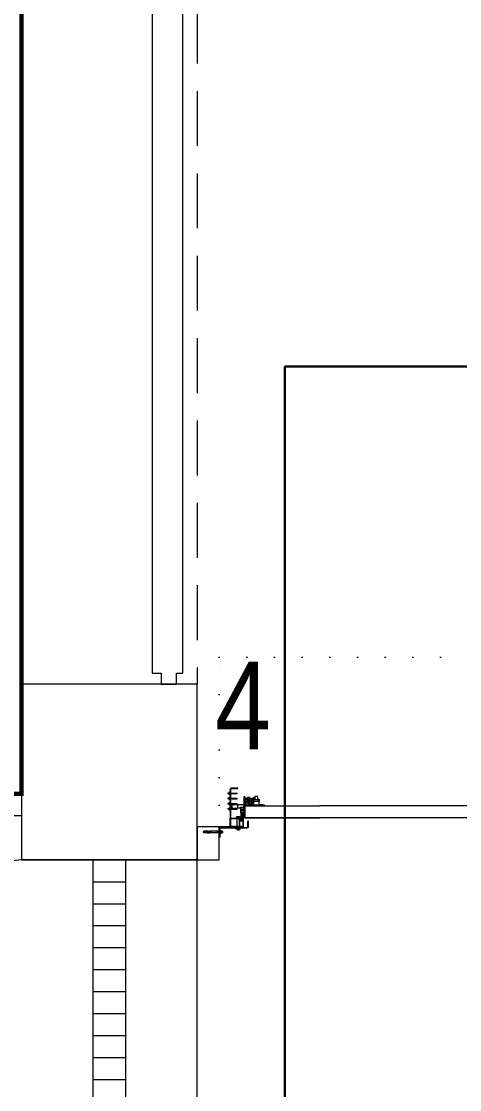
# Model space of a CAD drawing. Header units: metres. Extents: x -13194 to 152406, y -14653 to 29421.
# Drawn here: x 860 to 1059.5, y 4695.3 to 5181.7 of the extents above; entities that cross this region are included whole.
import ezdxf
from ezdxf.enums import TextEntityAlignment as Align

# ---------------------------------------------------------------- set-up
doc = ezdxf.new("R2010")
doc.units = ezdxf.units.M
doc.header["$LTSCALE"] = 100
doc.header["$MEASUREMENT"] = 0
doc.linetypes.add('DOT2', pattern=[0.125, 0, -0.125])
doc.linetypes.add('HIDDEN', pattern=[0.375, 0.25, -0.125])
doc.layers.get('0').update_dxf_attribs({"color": 9, "lineweight": 9})
for name, color, linetype, lineweight in [('00', 9, 'Continuous', 9), ('01', 9, 'Continuous', 9), ('06D', 9, 'Continuous', 9), ('10', 9, 'Continuous', 9), ('20', 9, 'DOT2', 9), ('21', 9, 'Continuous', 9), ('E-KABLO', 7, 'Continuous', 30)]:
    doc.layers.add(name, color=color, linetype=linetype, lineweight=lineweight)
doc.styles.add('MuuM_TEXT-STANDART', font='ARIALN.TTF')

# ---------------------------------------------------------------- blocks, each defined once
blk = doc.blocks.new('p-kolon_80x80')
blk.add_lwpolyline([(-40, -40), (40, -40), (40, 40), (-40, 40)], close=True)
blk = doc.blocks.new('2.bod.sitatik')
at = {"layer": '01'}
blk.add_blockref('p-kolon_80x80', (900, -3790), dxfattribs=at)
blk = doc.blocks.new('p-işyeri')
at = {"color": 0, "const_width": 2}
blk.add_lwpolyline([(200, 0), (200, 700), (-200, 700), (-200, 0)], close=True, dxfattribs=at)
blk = doc.blocks.new('p-seksiyoonel kapı profil')
for p, q in [((-6.58, 4.13), (-6.82, 4.13)), ((-6.82, -13.02), (-6.82, 4.13)), ((-6.58, -13.02), (-6.58, 4.13)), ((-6.34, 4.37), (-6.34, 4.6)), ((-6.34, 4.6), (1.04, 4.6)), ((-6.34, 4.37), (1.04, 4.37)), ((-1.83, 1.61), (-1.83, -2.44)), ((-1.44, 1.27), (-1.8, 1.62)), ((-1.8, 1.62), (-1.8, -2.44)), ((-1.44, 1.27), (-1.44, -2.44)), ((-1.24, 1.18), (-1.24, -2.44)), ((-0.68, 1.62), (-1.04, 1.26)), ((-1.04, 1.26), (-1.04, -2.44)), ((-0.68, 1.62), (-0.68, -2.44)), ((-0.65, 1.61), (-0.65, -2.44)), ((0, 0), (33.85, 0)), ((0, 0), (0, 0)), ((1.04, 4.37), (1.04, 4.6)), ((1.27, 4.13), (1.51, 4.13)), ((1.27, 4.13), (1.27, 1.59)), ((1.51, 1.59), (1.27, 1.59)), ((1.51, 4.13), (1.51, 1.59)), ((-7.76, -4.16), (-7.76, -3.9)), ((-7.53, -3.9), (-7.76, -3.9)), ((-7.53, -4.16), (-7.76, -4.16)), ((-7.76, -4.19), (-7.76, -4.16)), ((-7.76, -4.19), (-7.08, -4.19)), ((-7.53, -3.9), (-6.84, -3.9)), ((-7.53, -4.16), (-7.53, -3.9)), ((-6.82, -4.16), (-7.53, -4.16)), ((-7.08, -3.39), (-6.84, -3.39)), ((-7.08, -3.63), (-7.08, -3.39)), ((-7.08, -3.63), (-7.08, -3.9)), ((-6.84, -3.63), (-7.08, -3.63)), ((-7.08, -4.16), (-7.08, -4.7)), ((-6.84, -4.7), (-7.08, -4.7)), ((-6.84, -3.63), (-6.84, -3.39)), ((-6.84, -3.63), (-6.84, -3.9)), ((-6.84, -4.7), (-6.84, -4.19)), ((-6.58, -3.93), (-3.51, -3.93)), ((-6.58, -4.16), (-3.51, -4.16)), ((-5.99, -4.68), (-6.04, -4.73)), ((-6.04, -5.53), (-6.04, -4.73)), ((-3.39, -4.25), (-5.99, -4.25)), ((-5.99, -6.14), (-5.99, -4.25)), ((-3.51, -3.93), (-3.51, -4.16)), ((-3.39, -6.14), (-3.39, -4.25)), ((-2.07, -4.37), (-3.39, -4.37)), ((-2.07, -2.52), (-2.07, -2.44)), ((-2.07, -2.44), (-0.59, -2.44)), ((-2.07, -2.52), (-0.59, -2.52)), ((-2.07, -4.85), (-2.07, -2.52)), ((-2.07, -4.85), (-0.59, -4.85)), ((-1.7, -3.58), (-1.71, -3.72)), ((-1.71, -3.64), (-1.68, -3.77)), ((-1.71, -3.72), (-1.68, -3.85)), ((-1.65, -3.45), (-1.7, -3.58)), ((-1.68, -3.77), (-1.61, -3.89)), ((-1.68, -3.85), (-1.61, -3.97)), ((-1.56, -3.34), (-1.65, -3.45)), ((-1.65, -3.84), (-1.44, -3.63)), ((-1.61, -3.89), (-1.51, -3.98)), ((-1.61, -3.97), (-1.51, -4.07)), ((-1.45, -3.26), (-1.56, -3.34)), ((-1.51, -3.98), (-1.38, -4.04)), ((-1.51, -4.07), (-1.38, -4.13)), ((-1.31, -3.22), (-1.45, -3.26)), ((-1.44, -3.26), (-1.44, -3.63)), ((-1.38, -4.04), (-1.24, -4.07)), ((-1.38, -4.13), (-1.24, -4.15)), ((-1.17, -3.22), (-1.31, -3.22)), ((-1.24, -3.22), (-1.24, -3.55)), ((-1.24, -4.07), (-1.1, -4.04)), ((-1.24, -4.15), (-1.1, -4.13)), ((-1.04, -3.26), (-1.17, -3.22)), ((-1.1, -4.04), (-0.97, -3.98)), ((-1.1, -4.13), (-0.97, -4.07)), ((-1.04, -3.26), (-1.04, -3.63)), ((-0.92, -3.34), (-1.04, -3.26)), ((-1.04, -3.63), (-0.83, -3.83)), ((-0.97, -3.98), (-0.87, -3.89)), ((-0.97, -4.07), (-0.87, -3.97)), ((-0.83, -3.45), (-0.92, -3.34)), ((-0.87, -3.89), (-0.8, -3.77)), ((-0.87, -3.97), (-0.8, -3.85)), ((-0.78, -3.58), (-0.83, -3.45)), ((-0.8, -3.77), (-0.77, -3.64)), ((-0.8, -3.85), (-0.77, -3.72)), ((-0.77, -3.72), (-0.78, -3.58)), ((-0.59, -0.62), (-0.65, -0.68)), ((-0.65, -1.69), (-0.59, -1.74)), ((-0.6, -5.77), (-0.6, -4.85)), ((-0.12, 0), (-0.59, 0)), ((-0.59, -2.01), (-0.59, 0)), ((-0.59, -2.01), (-0.12, -2.01)), ((-0.59, -2.01), (-0.59, -2.44)), ((-0.59, -2.44), (-0.59, -2.5)), ((-0.59, -2.44), (-0.12, -2.44)), ((-0.59, -2.52), (-0.59, -2.5)), ((-0.59, -2.5), (-0.21, -2.5)), ((-0.59, -3.19), (-0.59, -2.52)), ((-0.59, -4.85), (-0.59, -3.19)), ((-0.59, -3.19), (-0.47, -3.19)), ((-0.59, -4.85), (-0.47, -4.85)), ((-0.59, -4.85), (-0.59, -5.32)), ((-0.47, -3.19), (-0.41, -3.16)), ((-0.47, -4.85), (-0.47, -3.19)), ((-0.4, -4.84), (-0.47, -4.85)), ((-0.41, -3.16), (-0.35, -3.07)), ((-0.34, -4.84), (-0.4, -4.84)), ((-0.35, -3.07), (-0.3, -2.93)), ((-0.28, -4.83), (-0.34, -4.84)), ((-0.3, -2.93), (-0.25, -2.74)), ((-0.22, -4.83), (-0.28, -4.83)), ((-0.25, -2.74), (-0.21, -2.5)), ((-0.18, -4.82), (-0.22, -4.83)), ((-0.21, -2.5), (-0.17, -2.49)), ((-0.15, -4.81), (-0.18, -4.82)), ((-0.17, -2.49), (-0.14, -2.48)), ((-0.12, -4.8), (-0.15, -4.81)), ((-0.14, -2.48), (-0.12, -2.46)), ((-0.12, -0.24), (-0.12, 0)), ((-0.12, -0.24), (0, -0.24)), ((-0.12, -5.32), (-0.12, -0.24)), ((-0.12, -2.46), (-0.12, -2.45)), ((-0.12, -4.78), (-0.12, -4.8)), ((33.85, 0), (0, 0)), ((0, 0), (0, -0.36)), ((0, -0.36), (0, -0.52)), ((0, -0.52), (0, -0.58)), ((0, -0.58), (0, -0.6)), ((0, -0.6), (0, -0.87)), ((0, -0.87), (0, -0.89)), ((0, -0.89), (0, -0.95)), ((0, -0.95), (0, -1.53)), ((0, -1.53), (0, -1.64)), ((0, -1.64), (0, -2.06)), ((0, -2.06), (0, -2.19)), ((0, -2.19), (0, -2.29)), ((0, -2.29), (0, -2.71)), ((0, -2.71), (0, -3.13)), ((0, -3.13), (0, -3.23)), ((0, -3.23), (0, -3.36)), ((0, -3.36), (0, -4.47)), ((0, -4.47), (0, -4.53)), ((0, -4.53), (0, -4.55)), ((0, -4.55), (0, -4.81)), ((0, -4.81), (0, -4.83)), ((0, -4.83), (0, -4.89)), ((-7.76, -6.53), (-7.76, -6.26)), ((-7.53, -6.26), (-7.76, -6.26)), ((-7.53, -6.53), (-7.76, -6.53)), ((-7.76, -6.56), (-7.76, -6.53)), ((-7.76, -6.56), (-7.08, -6.56)), ((-7.76, -8.89), (-7.76, -8.62)), ((-7.53, -8.62), (-7.76, -8.62)), ((-7.53, -8.89), (-7.76, -8.89)), ((-7.76, -8.92), (-7.76, -8.89)), ((-7.76, -8.92), (-7.08, -8.92)), ((-7.53, -6.26), (-6.84, -6.26)), ((-7.53, -6.53), (-7.53, -6.26)), ((-6.82, -6.53), (-7.53, -6.53)), ((-7.53, -8.62), (-6.84, -8.62)), ((-7.53, -8.89), (-7.53, -8.62)), ((-6.82, -8.89), (-7.53, -8.89)), ((-7.08, -5.76), (-6.84, -5.76)), ((-7.08, -5.99), (-7.08, -5.76)), ((-7.08, -5.99), (-7.08, -6.26)), ((-6.84, -5.99), (-7.08, -5.99)), ((-7.08, -6.53), (-7.08, -7.06)), ((-6.84, -7.06), (-7.08, -7.06)), ((-7.08, -8.12), (-6.84, -8.12)), ((-7.08, -8.35), (-7.08, -8.12)), ((-7.08, -8.35), (-7.08, -8.62)), ((-6.84, -8.35), (-7.08, -8.35)), ((-7.08, -8.89), (-7.08, -9.42)), ((-6.84, -9.42), (-7.08, -9.42)), ((-6.84, -5.99), (-6.84, -5.76)), ((-6.84, -5.99), (-6.84, -6.26)), ((-6.84, -7.06), (-6.84, -6.56)), ((-6.84, -8.35), (-6.84, -8.12)), ((-6.84, -8.35), (-6.84, -8.62)), ((-6.84, -9.42), (-6.84, -8.92)), ((-6.58, -6.29), (-3.51, -6.29)), ((-6.58, -6.53), (-3.51, -6.53)), ((-6.58, -8.65), (-3.51, -8.65)), ((-6.58, -8.89), (-3.51, -8.89)), ((-6.04, -5.67), (-6.04, -5.53)), ((-6.04, -5.67), (-5.99, -5.72)), ((-5.99, -6.14), (-3.39, -6.14)), ((-3.51, -6.29), (-3.51, -6.53)), ((-3.51, -8.65), (-3.51, -8.89)), ((-3.39, -6.03), (-0.6, -6.03)), ((-0.6, -6.03), (-0.6, -5.77)), ((-0.6, -5.79), (-0.59, -5.79)), ((-0.12, -5.32), (-0.59, -5.32)), ((-0.59, -9.63), (-0.59, -5.32)), ((-0.12, -9.63), (-0.59, -9.63)), ((-0.12, -5.79), (-0.15, -5.79)), ((-0.15, -5.82), (0.36, -5.82)), ((-0.12, -5.32), (0, -5.32)), ((-0.12, -5.79), (-0.12, -5.32)), ((0.13, -5.79), (-0.12, -5.79)), ((0.36, -5.85), (-0.12, -5.85)), ((-0.12, -9.63), (-0.12, -5.85)), ((0, -4.89), (0, -5.06)), ((0, -5.06), (0, -5.41)), ((0, -5.41), (33.85, -5.41)), ((0.07, -5.85), (0.07, -5.9)), ((0.07, -5.9), (0.36, -5.9)), ((0.36, -5.92), (0.09, -5.92)), ((0.36, -6.59), (0.1, -6.59)), ((0.1, -7.59), (0.36, -7.59)), ((0.13, -5.79), (0.13, -5.41)), ((0.29, -5.79), (0.13, -5.79)), ((0.13, -5.79), (0.16, -5.79)), ((0.14, -8.74), (0.14, -8.27)), ((0.36, -8.27), (0.14, -8.27)), ((2.18, -8.74), (0.14, -8.74)), ((0.31, -5.79), (0.31, -5.41)), ((0.32, -5.79), (0.36, -5.79)), ((0.36, -5.79), (0.36, -5.41)), ((0.36, -8.39), (0.36, -5.79)), ((0.36, -5.79), (0.4, -5.79)), ((0.36, -8.39), (0.4, -8.39)), ((0.38, -5.41), (0.38, -5.46)), ((0.38, -5.46), (0.39, -5.53)), ((0.39, -5.53), (0.39, -5.61)), ((0.39, -5.61), (0.4, -5.7)), ((0.4, -5.7), (0.4, -5.79)), ((0.4, -8.39), (0.4, -5.79)), ((3.93, -5.79), (0.4, -5.79)), ((3.93, -8.39), (0.4, -8.39)), ((0.96, -7.09), (0.94, -7.09)), ((0.95, -7.13), (0.95, -7.21)), ((0.95, -7.21), (0.99, -7.42)), ((0.99, -7.42), (1.06, -7.62)), ((1.06, -7.62), (1.17, -7.8)), ((1.07, -9.19), (1.07, -8.74)), ((1.07, -9.19), (1.12, -9.19)), ((1.12, -9.19), (1.11, -9.19)), ((1.11, -9.19), (1.11, -9.22)), ((1.18, -9.22), (1.11, -9.22)), ((1.18, -9.22), (1.12, -9.19)), ((1.12, -9.19), (1.16, -9.19)), ((1.16, -9.19), (1.16, -8.74)), ((1.16, -9.19), (1.42, -9.19)), ((1.17, -7.8), (1.31, -7.96)), ((1.2, -9.22), (1.18, -9.22)), ((1.41, -9.19), (1.2, -9.22)), ((1.65, -9.22), (1.2, -9.22)), ((1.26, -6.78), (1.23, -6.99)), ((1.23, -6.99), (1.23, -7.21)), ((1.23, -7.21), (1.27, -7.42)), ((1.33, -6.58), (1.26, -6.78)), ((1.27, -7.42), (1.34, -7.62)), ((1.31, -7.96), (1.47, -8.1)), ((1.44, -6.39), (1.33, -6.58)), ((1.33, -7.09), (1.36, -6.87)), ((1.36, -7.31), (1.33, -7.09)), ((1.34, -7.62), (1.45, -7.8)), ((1.36, -6.87), (1.42, -6.66)), ((1.42, -7.52), (1.36, -7.31)), ((1.37, -7.09), (1.39, -6.87)), ((1.39, -7.31), (1.37, -7.09)), ((1.39, -6.87), (1.43, -6.71)), ((1.45, -7.52), (1.39, -7.31)), ((1.42, -9.19), (1.41, -9.19)), ((1.42, -6.66), (1.43, -6.64)), ((1.52, -7.71), (1.42, -7.52)), ((1.42, -9.19), (1.67, -9.19)), ((1.65, -9.22), (1.42, -9.19)), ((1.57, -6.23), (1.44, -6.39)), ((1.56, -6.52), (1.44, -6.61)), ((1.44, -6.61), (1.46, -6.89)), ((1.51, -6.61), (1.44, -6.61)), ((1.45, -6.58), (1.52, -6.47)), ((1.53, -7.67), (1.45, -7.52)), ((1.45, -7.8), (1.59, -7.96)), ((1.46, -6.89), (1.49, -7.18)), ((1.47, -8.1), (1.66, -8.21)), ((1.49, -7.18), (1.49, -7.22)), ((1.49, -7.22), (1.52, -7.49)), ((1.5, -6.55), (1.55, -6.47)), ((1.51, -6.61), (1.63, -6.52)), ((1.54, -6.87), (1.51, -6.61)), ((1.52, -6.47), (1.66, -6.3)), ((1.52, -7.49), (1.55, -7.76)), ((1.54, -7.74), (1.52, -7.71)), ((1.57, -7.14), (1.54, -6.87)), ((1.55, -6.47), (1.69, -6.3)), ((1.62, -7.76), (1.55, -7.76)), ((1.55, -7.76), (1.8, -7.88)), ((1.9, -6.27), (1.56, -6.52)), ((1.74, -6.09), (1.57, -6.23)), ((1.57, -7.05), (1.58, -6.92)), ((1.57, -7.18), (1.57, -7.05)), ((1.57, -7.18), (1.57, -7.14)), ((1.6, -7.48), (1.57, -7.18)), ((1.59, -7.31), (1.57, -7.18)), ((1.66, -7.88), (1.57, -7.78)), ((1.58, -6.92), (1.61, -6.79)), ((1.63, -7.44), (1.59, -7.31)), ((1.59, -7.96), (1.75, -8.1)), ((1.62, -7.76), (1.6, -7.48)), ((1.61, -6.79), (1.66, -6.67)), ((1.87, -7.87), (1.62, -7.76)), ((1.63, -6.52), (1.99, -6.27)), ((1.68, -7.56), (1.63, -7.44)), ((1.69, -7.88), (1.63, -7.81)), ((1.68, -9.22), (1.65, -9.22)), ((1.66, -6.3), (1.83, -6.16)), ((1.66, -6.67), (1.72, -6.56)), ((1.83, -8.02), (1.66, -7.88)), ((1.66, -8.21), (1.86, -8.28)), ((1.67, -9.19), (1.67, -8.74)), ((1.67, -9.19), (1.88, -9.19)), ((1.75, -7.67), (1.68, -7.56)), ((1.88, -9.19), (1.68, -9.22)), ((2.05, -9.22), (1.68, -9.22)), ((1.69, -6.3), (1.86, -6.16)), ((1.86, -8.02), (1.69, -7.88)), ((1.72, -6.56), (1.8, -6.45)), ((1.92, -5.98), (1.74, -6.09)), ((1.83, -7.77), (1.75, -7.67)), ((1.75, -8.1), (1.94, -8.21)), ((1.8, -6.45), (1.89, -6.35)), ((1.8, -7.88), (2.07, -8)), ((1.83, -6.16), (2.02, -6.05)), ((1.93, -7.86), (1.83, -7.77)), ((2.03, -8.13), (1.83, -8.02)), ((1.86, -6.16), (2.05, -6.05)), ((2.06, -8.13), (1.86, -8.02)), ((1.86, -8.28), (2.07, -8.31)), ((2.11, -7.99), (1.87, -7.87)), ((2.09, -9.19), (1.88, -9.19)), ((1.88, -9.19), (1.88, -9.19)), ((2.05, -9.22), (1.88, -9.19)), ((1.89, -6.35), (1.99, -6.27)), ((2.03, -6.18), (1.9, -6.27)), ((2.12, -5.91), (1.92, -5.98)), ((2.03, -7.94), (1.93, -7.86)), ((1.94, -8.21), (2.14, -8.28)), ((1.98, -7.05), (2.01, -6.89)), ((1.99, -7.21), (1.98, -7.05)), ((1.99, -6.27), (2.11, -6.18)), ((1.99, -6.27), (2.1, -6.2)), ((2.04, -7.36), (1.99, -7.21)), ((2.01, -6.89), (2.08, -6.75)), ((2.02, -6.05), (2.23, -5.99)), ((2.38, -5.94), (2.03, -6.18)), ((2.07, -6.91), (2.03, -7.05)), ((2.03, -7.05), (2.05, -7.2)), ((2.15, -8), (2.03, -7.94)), ((2.24, -8.19), (2.03, -8.13)), ((2.14, -7.49), (2.04, -7.36)), ((2.05, -6.05), (2.26, -5.99)), ((2.05, -7.2), (2.1, -7.34)), ((2.05, -9.2), (2.06, -9.22)), ((2.06, -9.22), (2.05, -9.22)), ((2.27, -8.19), (2.06, -8.13)), ((2.14, -6.78), (2.07, -6.91)), ((2.07, -8), (2.1, -8.02)), ((2.07, -8.31), (2.16, -8.31)), ((2.08, -6.75), (2.19, -6.63)), ((2.09, -9.19), (2.09, -8.74)), ((2.1, -6.2), (2.22, -6.15)), ((2.1, -7.34), (2.19, -7.46)), ((2.1, -8.02), (2.35, -8.13)), ((2.11, -6.18), (2.45, -5.94)), ((2.15, -8), (2.11, -7.99)), ((2.33, -5.87), (2.12, -5.91)), ((2.25, -6.67), (2.14, -6.78)), ((2.26, -7.6), (2.14, -7.49)), ((2.14, -8.28), (2.35, -8.31)), ((2.41, -8.13), (2.15, -8)), ((2.27, -8.05), (2.15, -8)), ((2.18, -8.74), (2.18, -8.39)), ((4.56, -8.74), (2.18, -8.74)), ((2.19, -6.63), (2.33, -6.55)), ((2.19, -7.46), (2.32, -7.54)), ((2.22, -6.15), (2.34, -6.11)), ((2.23, -5.99), (2.29, -5.98)), ((2.45, -8.21), (2.24, -8.19)), ((2.39, -6.61), (2.25, -6.67)), ((2.26, -5.99), (2.29, -5.98)), ((2.53, -6.59), (2.26, -6.59)), ((2.26, -7.59), (2.53, -7.59)), ((2.41, -7.66), (2.26, -7.6)), ((2.4, -8.08), (2.27, -8.05)), ((2.48, -8.21), (2.27, -8.19)), ((2.32, -7.54), (2.46, -7.59)), ((2.44, -5.86), (2.33, -5.87)), ((2.33, -6.55), (2.48, -6.5)), ((2.34, -6.11), (2.47, -6.09)), ((2.35, -8.13), (2.6, -8.24)), ((2.35, -8.31), (2.56, -8.31)), ((2.45, -5.94), (2.38, -5.94)), ((2.53, -6.59), (2.39, -6.61)), ((2.53, -8.09), (2.4, -8.08)), ((2.57, -7.68), (2.41, -7.66)), ((2.67, -8.24), (2.41, -8.13)), ((2.53, -5.87), (2.44, -5.86)), ((2.45, -5.94), (2.71, -6.05)), ((2.45, -8.21), (2.48, -8.21)), ((2.46, -7.59), (2.61, -7.59)), ((2.47, -6.09), (2.6, -6.09)), ((2.48, -6.5), (2.64, -6.5)), ((2.49, -6.5), (2.54, -6.51)), ((2.53, -7.67), (2.49, -7.68)), ((2.52, -6.5), (2.61, -6.51)), ((2.52, -6.5), (2.56, -6.5)), ((2.64, -7.66), (2.52, -7.68)), ((2.6, -7.67), (2.52, -7.68)), ((2.74, -5.9), (2.53, -5.87)), ((2.7, -6.59), (2.53, -6.59)), ((2.68, -6.61), (2.53, -6.59)), ((2.53, -7.59), (2.7, -7.59)), ((2.68, -7.62), (2.53, -7.67)), ((2.66, -8.09), (2.53, -8.09)), ((2.54, -6.51), (2.69, -6.57)), ((2.55, -5.97), (2.7, -5.99)), ((2.56, -6.5), (2.72, -6.55)), ((2.56, -8.31), (2.67, -8.29)), ((2.73, -7.66), (2.57, -7.68)), ((2.6, -6.09), (2.73, -6.1)), ((2.75, -7.62), (2.6, -7.67)), ((2.67, -8.24), (2.6, -8.24)), ((2.61, -6.51), (2.76, -6.57)), ((2.61, -7.59), (2.75, -7.54)), ((2.64, -6.5), (2.8, -6.55)), ((2.79, -7.59), (2.64, -7.66)), ((2.79, -8.07), (2.66, -8.09)), ((2.73, -6.63), (2.67, -6.56)), ((2.67, -7.62), (2.73, -7.55)), ((2.79, -8.16), (2.67, -8.24)), ((2.82, -6.67), (2.68, -6.61)), ((2.82, -7.52), (2.68, -7.62)), ((2.69, -6.57), (2.82, -6.66)), ((2.7, -5.99), (2.91, -6.05)), ((2.71, -6.05), (2.98, -6.18)), ((2.72, -8.28), (2.71, -8.28)), ((2.72, -6.55), (2.85, -6.63)), ((2.92, -8.22), (2.72, -8.28)), ((2.73, -6.1), (2.86, -6.13)), ((2.87, -7.59), (2.73, -7.66)), ((2.95, -5.97), (2.74, -5.9)), ((2.75, -7.54), (2.87, -7.46)), ((2.88, -7.52), (2.75, -7.62)), ((2.76, -6.57), (2.89, -6.66)), ((2.8, -6.66), (2.76, -6.61)), ((2.76, -7.57), (2.79, -7.53)), ((2.91, -8.13), (2.77, -8.17)), ((2.91, -7.49), (2.79, -7.59)), ((2.79, -7.53), (2.8, -7.52)), ((3.15, -7.91), (2.79, -8.16)), ((2.91, -8.03), (2.79, -8.07)), ((2.8, -6.55), (2.94, -6.63)), ((2.82, -6.66), (2.89, -6.73)), ((2.92, -6.78), (2.82, -6.67)), ((2.89, -7.45), (2.82, -7.52)), ((2.85, -6.63), (2.96, -6.75)), ((2.86, -6.13), (2.98, -6.18)), ((2.87, -7.46), (2.97, -7.34)), ((3, -7.49), (2.87, -7.59)), ((2.98, -7.4), (2.88, -7.52)), ((2.89, -6.66), (2.99, -6.79)), ((2.91, -6.05), (3.1, -6.16)), ((3.01, -7.36), (2.91, -7.49)), ((3.03, -7.98), (2.91, -8.03)), ((3.11, -8.02), (2.91, -8.13)), ((3, -6.91), (2.92, -6.78)), ((3.26, -8), (2.92, -8.22)), ((2.94, -6.63), (3.05, -6.75)), ((3.13, -6.08), (2.95, -5.97)), ((2.96, -6.75), (3.04, -6.89)), ((2.97, -7.34), (3.02, -7.2)), ((2.98, -6.18), (3.1, -6.24)), ((2.98, -6.18), (3.02, -6.19)), ((3.05, -7.25), (2.98, -7.4)), ((2.99, -6.79), (3.05, -6.93)), ((3.03, -7.05), (3, -6.91)), ((3.09, -7.36), (3, -7.49)), ((3.06, -7.21), (3.01, -7.36)), ((3.02, -6.19), (3.26, -6.31)), ((3.02, -7.2), (3.03, -7.05)), ((3.15, -7.91), (3.03, -7.98)), ((3.04, -6.89), (3.07, -7.05)), ((3.05, -6.75), (3.12, -6.89)), ((3.05, -6.93), (3.07, -7.09)), ((3.07, -7.09), (3.05, -7.25)), ((3.07, -7.05), (3.06, -7.21)), ((3.14, -7.21), (3.09, -7.36)), ((3.1, -6.16), (3.27, -6.29)), ((3.1, -6.24), (3.2, -6.32)), ((3.27, -7.88), (3.11, -8.02)), ((3.12, -6.89), (3.15, -7.05)), ((3.24, -6.17), (3.13, -6.08)), ((3.15, -7.05), (3.14, -7.21)), ((3.27, -7.82), (3.15, -7.91)), ((3.25, -7.83), (3.15, -7.91)), ((3.2, -6.32), (3.3, -6.41)), ((3.25, -6.18), (3.41, -6.37)), ((3.34, -7.73), (3.25, -7.83)), ((3.26, -6.31), (3.5, -6.42)), ((3.51, -7.68), (3.26, -8)), ((3.61, -7.57), (3.27, -7.82)), ((3.38, -7.77), (3.27, -7.88)), ((3.3, -6.41), (3.38, -6.51)), ((3.41, -7.62), (3.34, -7.73)), ((3.38, -6.51), (3.45, -6.62)), ((3.48, -7.51), (3.41, -7.62)), ((3.45, -6.62), (3.5, -6.74)), ((3.52, -7.38), (3.48, -7.51)), ((3.5, -6.42), (3.53, -6.7)), ((3.5, -6.74), (3.54, -6.87)), ((3.51, -6.51), (3.64, -6.88)), ((3.53, -7.63), (3.51, -7.68)), ((3.55, -7.26), (3.52, -7.38)), ((3.53, -6.7), (3.56, -7)), ((3.54, -6.72), (3.58, -6.87)), ((3.54, -6.87), (3.56, -7)), ((3.57, -7.13), (3.55, -7.26)), ((3.56, -7), (3.57, -7.13)), ((3.56, -7), (3.57, -7.04)), ((3.57, -7.04), (3.59, -7.3)), ((3.58, -6.87), (3.6, -7.09)), ((3.6, -7.09), (3.59, -7.24)), ((3.59, -7.3), (3.61, -7.57)), ((3.65, -7.29), (3.6, -7.43)), ((3.64, -6.88), (3.65, -7.29)), ((3.9, -9.19), (3.9, -8.74)), ((3.9, -9.19), (4, -9.19)), ((3.91, -5.46), (3.91, -5.41)), ((3.92, -5.53), (3.91, -5.46)), ((3.92, -5.61), (3.92, -5.53)), ((3.93, -5.7), (3.92, -5.61)), ((3.93, -5.79), (3.93, -5.7)), ((3.93, -8.39), (3.93, -5.79)), ((3.93, -5.79), (4.01, -5.79)), ((3.93, -7.56), (6.14, -7.56)), ((3.93, -8.27), (6.14, -8.27)), ((4, -9.19), (3.94, -9.22)), ((4.12, -9.22), (3.94, -9.22)), ((3.97, -5.79), (3.97, -7.56)), ((4.12, -9.22), (4, -9.19)), ((4, -9.19), (4.1, -9.19)), ((4, -9.19), (4, -9.19)), ((4.01, -5.79), (4.01, -5.41)), ((8.86, -5.79), (4.01, -5.79)), ((4.1, -9.19), (4.1, -8.74)), ((4.1, -9.19), (4.37, -9.19)), ((4.14, -9.22), (4.12, -9.22)), ((4.37, -9.19), (4.14, -9.22)), ((4.56, -9.22), (4.14, -9.22)), ((4.37, -9.19), (4.56, -9.19)), ((4.37, -9.19), (4.37, -9.19)), ((4.56, -9.21), (4.37, -9.19)), ((4.56, -8.27), (4.56, -9.69)), ((5.74, -9.69), (4.56, -9.69)), ((5.74, -9.69), (5.74, -8.27)), ((5.88, -8.74), (5.74, -8.74)), ((5.88, -8.74), (5.88, -8.27)), ((6.14, -7.56), (6.14, -8.27)), ((6.14, -7.56), (6.63, -7.56)), ((6.14, -8.27), (6.63, -8.27)), ((6.33, -7.56), (6.33, -5.79)), ((6.58, -5.82), (8.07, -5.82)), ((8.04, -5.85), (6.61, -5.85)), ((6.63, -7.56), (6.63, -8.27)), ((6.81, -5.85), (6.81, -5.9)), ((6.81, -5.9), (7.84, -5.9)), ((7.82, -5.92), (6.82, -5.92)), ((7.84, -5.9), (7.84, -5.85)), ((8.86, -5.79), (8.86, -5.41)), ((-7.76, -11.25), (-7.76, -10.99)), ((-7.53, -10.99), (-7.76, -10.99)), ((-7.53, -11.25), (-7.76, -11.25)), ((-7.76, -11.28), (-7.76, -11.25)), ((-7.76, -11.28), (-7.08, -11.28)), ((-7.53, -10.99), (-6.84, -10.99)), ((-7.53, -11.25), (-7.53, -10.99)), ((-6.82, -11.25), (-7.53, -11.25)), ((-7.08, -10.48), (-6.84, -10.48)), ((-7.08, -10.71), (-7.08, -10.48)), ((-7.08, -10.71), (-7.08, -10.99)), ((-6.84, -10.71), (-7.08, -10.71)), ((-7.08, -11.25), (-7.08, -11.79)), ((-6.84, -11.79), (-7.08, -11.79)), ((-6.84, -10.71), (-6.84, -10.48)), ((-6.84, -10.71), (-6.84, -10.99)), ((-6.84, -11.79), (-6.84, -11.28)), ((-6.58, -13.02), (-6.82, -13.02)), ((-6.82, -13.02), (-6.82, -13.03)), ((-6.58, -11.01), (-3.51, -11.01)), ((-6.58, -11.25), (-3.51, -11.25)), ((-6.34, -13.26), (-6.34, -13.5)), ((-3.27, -13.26), (-6.34, -13.26)), ((-3.27, -13.5), (-6.34, -13.5)), ((-6.34, -13.5), (-5.67, -13.5)), ((-6.34, -13.5), (-6.34, -13.5)), ((-5.67, -13.5), (-5.49, -13.5)), ((-5.67, -13.5), (-5.67, -13.5)), ((-5.49, -13.5), (-5.49, -13.5)), ((-3.51, -11.01), (-3.51, -11.25)), ((-3.27, -13.26), (-3.27, -13.5))]:
    blk.add_line(p, q)
for centre, radius, start, end in [((-6.34, 4.13), 0.473, 90, 180), ((-6.34, 4.13), 0.236, 90, 180), ((-1.24, 1.47), 0.295, 225, 269.1856), ((-1.24, 1.47), 0.295, 270.3711, 314.3764), ((1.04, 4.13), 0.473, 0, 90), ((1.04, 4.13), 0.236, 0, 90), ((-6.81, -3.9), 0.0295, 180, 258.463), ((-6.81, -4.19), 0.0295, 101.537, 180), ((-1.24, -3.84), 0.295, 90.8144, 135), ((-1.24, -3.84), 0.295, 45.6236, 89.6289), ((-6.81, -6.26), 0.0295, 180, 258.463), ((-6.81, -6.56), 0.0295, 101.537, 180), ((-6.81, -8.62), 0.0295, 180, 258.463), ((-6.81, -8.92), 0.0295, 101.537, 180), ((-0.12, -5.32), 0.472, 180, 270), ((-0.12, -5.82), 0.0295, 180, 270), ((0.1, -7.09), 0.502, 90, 116.3511), ((0.1, -7.09), 0.502, 243.6489, 270), ((0.09, -5.9), 0.0177, 180, 270), ((6.61, -5.82), 0.0295, 180, 270), ((6.82, -5.9), 0.0177, 180, 270), ((7.82, -5.9), 0.0177, 270, 0), ((8.04, -5.82), 0.0295, 270, 0), ((-6.81, -10.99), 0.0295, 180, 258.463), ((-6.81, -11.28), 0.0295, 101.537, 180), ((-6.34, -13.02), 0.473, 180, 270), ((-6.34, -13.03), 0.473, 180, 270), ((-6.34, -13.02), 0.236, 180, 270)]:
    blk.add_arc(centre, radius, start, end)
blk = doc.blocks.new('çelik dübel')
at = {"layer": '10', "linetype": 'HIDDEN', "ltscale": 7}
for p, q in [((-87.2, -2), (-85, 2)), ((-85, -6), (-85, 2)), ((-68, 2), (-85, 2)), ((-75, -6), (-75, 2)), ((-70, -6), (-70, 2)), ((-68, 3), (-58, 2)), ((-68, -7), (-68, 3)), ((-58, -6), (-58, 2)), ((-8.5, 2), (-58, 2)), ((-53, 1.5), (-58, 1.5)), ((-53, -6), (-53, 2)), ((-25, -6), (-25, 2)), ((-25, -6), (-23.9, 2)), ((-23, -6), (-21.9, 2)), ((-21, -6), (-19.9, 2)), ((-19, -6), (-17.9, 2)), ((-17, -6), (-15.9, 2)), ((-85, -6), (-87.2, -2)), ((-68, -6), (-85, -6)), ((-68, -7), (-58, -6)), ((-53, -5.5), (-58, -5.5)), ((-8.5, -6), (-58, -6))]:
    blk.add_line(p, q, dxfattribs=at)
at = {"layer": '10', "linetype": 'Continuous'}
for p, q in [((-15, -6), (-13.9, 2)), ((-13, -6), (-11.9, 2)), ((-11, -6), (-10, 1.1)), ((-10, -9), (-10, 5)), ((-9, 5), (-10, 5)), ((-9, -9), (-9, 5)), ((-8.5, 2), (-8.5, 3)), ((-8.5, -4), (-8.5, 0)), ((-5, 4), (-7.5, 4)), ((-5, 1), (-7.5, 1)), ((-4, 2), (-4, 3)), ((-1, 2), (-4, 2)), ((-4, -4), (-4, 0)), ((-3, -6), (-1.9, 2)), ((-1, -6), (0, 1.1)), ((0, -5), (0, 1)), ((-9, -9), (-10, -9)), ((-8.5, -6), (-8.5, -7)), ((-5, -5), (-7.5, -5)), ((-5, -8), (-7.5, -8)), ((-4, -6), (-4, -7)), ((-1, -6), (-4, -6))]:
    blk.add_line(p, q, dxfattribs=at)
at = {"layer": '10', "color": 4}
for p, q in [((-10, 3), (-10, 5)), ((-10, -7), (-10, -9.1))]:
    blk.add_line(p, q, dxfattribs=at)
at = {"layer": '10', "linetype": 'HIDDEN'}
for points in [[(-68, 0.6), (-67.4, 0.4), (-67, 0.1), (-66.6, -0.3), (-66.2, -0.8), (-65.9, -1.3), (-65.7, -1.9), (-65.4, -2.3), (-65.2, -2.8), (-65, -3.1), (-64.8, -3.3), (-64.6, -3.5), (-64.4, -3.6), (-64.2, -3.5), (-63.9, -3.5), (-63.7, -3.3), (-63.5, -3.1), (-63.2, -2.9), (-62.9, -2.6), (-62.7, -2.3), (-62.4, -2), (-62.1, -1.7), (-61.9, -1.4), (-61.6, -1.1), (-61.4, -0.9), (-61.2, -0.7), (-61, -0.6), (-60.8, -0.5), (-60.6, -0.5), (-60.4, -0.5), (-60.3, -0.7), (-60.1, -0.9), (-59.9, -1.1), (-59.8, -1.5), (-59.6, -1.9), (-59.4, -2.3), (-59.2, -2.7), (-58.9, -3), (-58.7, -3.3), (-58.4, -3.5), (-58, -3.5)], [(-68, -0.5), (-68, -0.5), (-67.9, -0.5), (-67.9, -0.5), (-67.8, -0.5), (-67.8, -0.6), (-67.7, -0.6), (-67.7, -0.6), (-67.6, -0.7), (-67.6, -0.7), (-67.6, -0.8), (-67.5, -0.8), (-67.5, -0.8), (-67.5, -0.9), (-67.4, -0.9), (-67.4, -0.9), (-67.3, -1), (-67.3, -1), (-67.3, -1.1), (-67.2, -1.1), (-67.2, -1.2), (-67.2, -1.2), (-67.1, -1.3), (-67.1, -1.3), (-67.1, -1.4), (-67, -1.4), (-67, -1.5), (-67, -1.5), (-66.9, -1.6), (-66.9, -1.6), (-66.9, -1.7), (-66.9, -1.7), (-66.8, -1.8), (-66.8, -1.9), (-66.8, -1.9), (-66.7, -2), (-66.7, -2), (-66.7, -2.1), (-66.6, -2.2), (-66.6, -2.2), (-66.6, -2.3), (-66.6, -2.3), (-66.5, -2.4), (-66.5, -2.5), (-66.5, -2.5), (-66.4, -2.6), (-66.4, -2.7), (-66.4, -2.7), (-66.3, -2.8), (-66.3, -2.8), (-66.3, -2.9), (-66.3, -3), (-66.2, -3), (-66.2, -3.1), (-66.2, -3.1), (-66.1, -3.2), (-66.1, -3.2), (-66.1, -3.3), (-66, -3.4), (-66, -3.4), (-66, -3.5), (-65.9, -3.5), (-65.9, -3.6), (-65.9, -3.6), (-65.8, -3.7), (-65.8, -3.7), (-65.7, -3.8), (-65.7, -3.8), (-65.7, -3.9), (-65.6, -3.9), (-65.6, -4), (-65.5, -4), (-65.5, -4.1), (-65.4, -4.1), (-65.4, -4.1), (-65.3, -4.2), (-65.3, -4.2), (-65.2, -4.3), (-65.2, -4.3), (-65.1, -4.3), (-65, -4.4), (-65, -4.4), (-64.9, -4.4), (-64.9, -4.4), (-64.8, -4.5), (-64.7, -4.5), (-64.7, -4.5), (-64.6, -4.5), (-64.5, -4.5), (-64.5, -4.5), (-64.4, -4.5), (-64.3, -4.5), (-64.3, -4.5), (-64.2, -4.5), (-64.1, -4.5), (-64.1, -4.5), (-64, -4.5), (-64, -4.5), (-63.9, -4.5), (-63.8, -4.5), (-63.8, -4.5), (-63.7, -4.4), (-63.7, -4.4), (-63.6, -4.4), (-63.6, -4.4), (-63.5, -4.4), (-63.4, -4.3), (-63.4, -4.3), (-63.3, -4.3), (-63.3, -4.3), (-63.3, -4.2), (-63.2, -4.2), (-63.2, -4.2), (-63.1, -4.1), (-63.1, -4.1), (-63, -4.1), (-63, -4), (-62.9, -4), (-62.9, -4), (-62.9, -3.9), (-62.8, -3.9), (-62.8, -3.9), (-62.7, -3.8), (-62.7, -3.8), (-62.7, -3.8), (-62.6, -3.7), (-62.6, -3.7), (-62.5, -3.6), (-62.5, -3.6), (-62.5, -3.6), (-62.4, -3.5), (-62.4, -3.5), (-62.4, -3.5), (-62.3, -3.4), (-62.3, -3.4), (-62.2, -3.3), (-62.2, -3.3), (-62.2, -3.3), (-62.1, -3.2), (-62.1, -3.2), (-62.1, -3.1), (-62, -3.1), (-62, -3.1), (-62, -3), (-61.9, -3), (-61.9, -2.9), (-61.9, -2.9), (-61.8, -2.9), (-61.8, -2.8), (-61.7, -2.8), (-61.7, -2.7), (-61.7, -2.7), (-61.6, -2.6), (-61.6, -2.6), (-61.6, -2.6), (-61.5, -2.5), (-61.5, -2.5), (-61.5, -2.5), (-61.4, -2.4), (-61.4, -2.4), (-61.4, -2.3), (-61.3, -2.3), (-61.3, -2.3), (-61.3, -2.2), (-61.3, -2.2), (-61.2, -2.2), (-61.2, -2.1), (-61.2, -2.1), (-61.1, -2), (-61.1, -2), (-61.1, -2), (-61, -1.9), (-61, -1.9), (-61, -1.9), (-61, -1.9), (-60.9, -1.8), (-60.9, -1.8), (-60.9, -1.8), (-60.9, -1.8), (-60.9, -1.8), (-60.9, -1.7), (-60.8, -1.7), (-60.8, -1.7), (-60.8, -1.7), (-60.8, -1.7), (-60.8, -1.7), (-60.8, -1.8), (-60.7, -1.8), (-60.7, -1.8), (-60.7, -1.8), (-60.7, -1.9), (-60.7, -1.9), (-60.7, -1.9), (-60.6, -2), (-60.6, -2), (-60.6, -2.1), (-60.6, -2.1), (-60.6, -2.1), (-60.5, -2.2), (-60.5, -2.2), (-60.5, -2.3), (-60.5, -2.3), (-60.4, -2.4), (-60.4, -2.5), (-60.4, -2.5), (-60.4, -2.6), (-60.3, -2.6), (-60.3, -2.7), (-60.3, -2.7), (-60.3, -2.8), (-60.2, -2.8), (-60.2, -2.9), (-60.2, -3), (-60.1, -3), (-60.1, -3.1), (-60.1, -3.1), (-60, -3.2), (-60, -3.2), (-59.9, -3.3), (-59.9, -3.4), (-59.9, -3.4), (-59.8, -3.5), (-59.8, -3.5), (-59.7, -3.6), (-59.7, -3.6), (-59.6, -3.7), (-59.6, -3.8), (-59.5, -3.8), (-59.5, -3.9), (-59.4, -3.9), (-59.3, -4), (-59.3, -4), (-59.2, -4.1), (-59.1, -4.2), (-59, -4.2), (-58.9, -4.3), (-58.8, -4.3), (-58.6, -4.4), (-58.4, -4.4), (-58.2, -4.5), (-58, -4.5)]]:
    blk.add_lwpolyline(points, dxfattribs=at)
at = {"layer": '10', "linetype": 'Continuous'}
for centre, start, end in [((-7.5, 3), 90, 180), ((-7.5, 2), 180, 270), ((-7.5, 0), 90, 180), ((-5, 3), 0, 90), ((-5, 2), 270, 0), ((-5, 0), 0, 90), ((-1, 1), 0, 90), ((-7.5, -4), 180, 270), ((-7.5, -6), 90, 180), ((-7.5, -7), 180, 270), ((-5, -4), 270, 0), ((-5, -6), 0, 90), ((-5, -7), 270, 0), ((-1, -5), 270, 0)]:
    blk.add_arc(centre, 1, start, end, dxfattribs=at)
blk = doc.blocks.new('dsa')
at = {"layer": '10'}
for p, q in [((61905.82, 2715.49, 0), (61905.82, 2715.18, 0)), ((61905.82, 2715.18, 0), (61907.58, 2715.18, 0)), ((61907.36, 2715.58, 0), (61906.04, 2715.58, 0)), ((61906.2, 2715.76, 0), (61907.19, 2715.82, 0)), ((61906.2, 2715.76, 0), (61906.22, 2715.77, 0)), ((61906.22, 2715.74, 0), (61906.2, 2715.76, 0)), ((61906.2, 2715.64, 0), (61907.19, 2715.7, 0)), ((61906.2, 2715.64, 0), (61906.22, 2715.66, 0)), ((61906.22, 2715.63, 0), (61906.2, 2715.64, 0)), ((61906.2, 2715.18, 0), (61907.2, 2715.18, 0)), ((61906.2, 2715.14, 0), (61906.2, 2715.18, 0)), ((61906.2, 2714.97, 0), (61906.2, 2710.47, 0)), ((61906.22, 2715.82, 0), (61906.28, 2715.86, 0)), ((61906.22, 2715.77, 0), (61906.22, 2715.82, 0)), ((61906.22, 2715.66, 0), (61906.22, 2715.74, 0)), ((61906.22, 2715.58, 0), (61906.22, 2715.63, 0)), ((61906.26, 2715.49, 0), (61906.26, 2715.18, 0)), ((61906.67, 2715.86, 0), (61906.28, 2715.86, 0)), ((61906.67, 2715.86, 0), (61907.11, 2715.86, 0)), ((61907.19, 2715.82, 0), (61907.11, 2715.86, 0)), ((61907.14, 2715.5, 0), (61907.14, 2715.18, 0)), ((61907.14, 2715.5, 0), (61907.14, 2715.49, 0)), ((61907.16, 2715.18, 0), (61907.16, 2715.14, 0)), ((61907.16, 2710.47, 0), (61907.16, 2714.97, 0)), ((61907.17, 2715.83, 0), (61907.19, 2715.82, 0)), ((61907.19, 2715.82, 0), (61907.17, 2715.8, 0)), ((61907.19, 2715.81, 0), (61907.17, 2715.8, 0)), ((61907.17, 2715.8, 0), (61907.17, 2715.71, 0)), ((61907.17, 2715.71, 0), (61907.19, 2715.7, 0)), ((61907.19, 2715.7, 0), (61907.17, 2715.68, 0)), ((61907.17, 2715.68, 0), (61907.17, 2715.6, 0)), ((61907.17, 2715.6, 0), (61907.19, 2715.58, 0)), ((61907.2, 2715.18, 0), (61907.2, 2715.14, 0)), ((61907.2, 2710.47, 0), (61907.2, 2714.97, 0)), ((61907.58, 2715.18, 0), (61907.58, 2715.49, 0)), ((61905.82, 2710.26, 0), (61907.58, 2710.26, 0)), ((61905.82, 2709.95, 0), (61905.82, 2710.26, 0)), ((61907.36, 2709.86, 0), (61906.05, 2709.86, 0)), ((61906.2, 2710.3, 0), (61906.2, 2710.26, 0)), ((61906.2, 2710.26, 0), (61907.2, 2710.26, 0)), ((61906.26, 2709.95, 0), (61906.26, 2710.26, 0)), ((61907.14, 2709.94, 0), (61907.14, 2710.26, 0)), ((61907.14, 2709.94, 0), (61907.14, 2709.95, 0)), ((61907.16, 2710.26, 0), (61907.16, 2710.3, 0)), ((61907.2, 2710.26, 0), (61907.2, 2710.3, 0)), ((61907.58, 2710.26, 0), (61907.58, 2709.95, 0))]:
    blk.add_line(p, q, dxfattribs=at)
at = {"layer": '10', "lineweight": 9}
for p, q in [((61906.52, 2715.56, 0), (61906.52, 2715.59, 0)), ((61906.52, 2715.58, 0), (61906.52, 2715.58, 0))]:
    blk.add_line(p, q, dxfattribs=at)
at = {"layer": '10', "elevation": 0}
blk.add_lwpolyline([(61897.96, 2714.47), (61897.96, 2719.18), (61898.46, 2719.18), (61898.46, 2715.37, 0.414214), (61898.86, 2714.97), (61908.96, 2714.97), (61908.96, 2714.47), (61897.96, 2714.47)], format="xyb", dxfattribs=at)
for points in [[(61907.92, 2714.97), (61905.52, 2714.97), (61905.52, 2715.14), (61907.92, 2715.14)], [(61907.92, 2710.47), (61905.52, 2710.47), (61905.52, 2710.3), (61907.92, 2710.3)]]:
    blk.add_lwpolyline(points, close=True, dxfattribs=at)
for points in [[(61906.24, 2715.14), (61906.24, 2715.18)], [(61906.24, 2714.97), (61906.24, 2710.47)], [(61906.24, 2710.3), (61906.24, 2710.26)]]:
    blk.add_lwpolyline(points, dxfattribs=at)
at = {"layer": '10'}
for centre, radius, start, end in [((61906.04, 2715.27, 0), 0.315, 45.8497, 134.1503), ((61906.7, 2714.47, 0), 1.12, 66.8701, 113.1299), ((61906.7, 2714.47, 0), 1.12, 66.8701, 113.1299), ((61907.36, 2715.27, 0), 0.313, 45.449, 134.551), ((61906.04, 2710.18, 0), 0.315, 225.8497, 314.1503), ((61906.7, 2710.98, 0), 1.12, 246.8701, 293.1299), ((61906.7, 2710.98, 0), 1.12, 246.8701, 293.1299), ((61907.36, 2710.18, 0), 0.313, 225.449, 314.551)]:
    blk.add_arc(centre, radius, start, end, dxfattribs=at)
at = {"color": 7, "extrusion": (0, 0, -1), "xscale": -0.1000000000058208, "yscale": 0.1000000000058208, "zscale": -0.1000000000058208}
blk.add_blockref('çelik dübel', (-61899.46, 2717.07, 0), dxfattribs=at)
blk = doc.blocks.new('K-SE-01')
at = {"layer": '10'}
for points in [[(-682.66, 15.02), (-154.34, 15.02)], [(-682.66, 9.6), (-154.34, 9.6)]]:
    blk.add_lwpolyline(points, dxfattribs=at)
for points in [[(-113.67, 5.5), (-113.67, 9.5), (-119.67, 9.5), (-119.67, 5.5)], [(-113.87, 5.7), (-113.87, 9.3), (-119.47, 9.3), (-119.47, 5.7)]]:
    blk.add_lwpolyline(points, close=True, dxfattribs=at)
at = {"layer": '10', "elevation": 0}
for points in [[(-113.67, 5.5), (-113.67, 9.5), (-119.67, 9.5), (-119.67, 5.5)], [(-113.87, 5.7), (-113.87, 9.3), (-119.47, 9.3), (-119.47, 5.7)]]:
    blk.add_lwpolyline(points, close=True, dxfattribs=at)
at = {"layer": '20'}
blk.add_lwpolyline([(-108.67, 2.69), (-108.67, 82.69), (-708.67, 82.69), (-708.67, 2.69)], dxfattribs=at)
at = {"layer": '10', "rotation": 180}
for name, p in [('p-seksiyoonel kapı profil', (-120.49, 9.6)), ('dsa', (61789.29, 2719.97, 0))]:
    blk.add_blockref(name, p, dxfattribs=at)
blk = doc.blocks.new('p-ızgara')
at = {"layer": '06D'}
h = blk.add_hatch(dxfattribs=at)
h.set_pattern_fill('_USER', color=252, scale=10, angle=180, style=0, pattern_type=0)
h.set_pattern_definition([(180, (-7e-12, -8630), (-1e-15, -10), [])])
h.paths.add_polyline_path([(892.5, -3830), (892.5, -4550), (907.5, -4550), (907.5, -3830)])
blk.add_lwpolyline([(892.5, -3830), (892.5, -4550), (907.5, -4550), (907.5, -3830)], close=True, dxfattribs=at)
blk = doc.blocks.new('2.bod.Mimari')
at = {"layer": '00'}
blk.add_lwpolyline([(940, -3830), (950, -3830), (950, -3815), (940, -3815)], close=True, dxfattribs=at)
at = {"layer": '06D'}
blk.add_lwpolyline([(923.62, -3390), (923.62, -3395), (919.48, -3395), (919.48, -3745), (923.62, -3745), (923.62, -3750), (930.62, -3750), (930.62, -3745), (933.48, -3745), (933.48, -3395), (930.62, -3395), (930.62, -3390)], close=True, dxfattribs=at)
blk.add_lwpolyline([(657.5, -6150), (860, -4550), (860, -4550), (940, -4550), (940, -3830), (860, -3830, 0.323914), (40, -4550), (241.23, -6150)], format="xyb", dxfattribs=at)
at = {"layer": '20', "color": 251, "linetype": 'HIDDEN'}
blk.add_lwpolyline([(940, -3750), (860, -3750), (860, -3810), (40, -3810), (40, -2200), (860, -2200), (860, -2240), (940, -2240), (940, -2865), (860, -2865), (860, -3030), (940, -3030)], close=True, dxfattribs=at)
at = {"layer": '06D'}
blk.add_blockref('p-ızgara', (0, 0), dxfattribs=at)
at = {"layer": '06D', "color": 89, "linetype": 'HIDDEN', "true_color": 0x2e4d23, "rotation": 90}
blk.add_blockref('p-işyeri', (860, -3600), dxfattribs=at)
at = {"layer": '10', "xscale": -1}
blk.add_blockref('K-SE-01', (841.33, -3820.5), dxfattribs=at)
at = {"layer": '21', "style": 'MuuM_TEXT-STANDART'}
blk.add_text('4', height=40, dxfattribs=at).set_placement((973.58, -3791.73), align=Align.BOTTOM_RIGHT)

msp = doc.modelspace()

# ---------------------------------------------------------------- linework, layer by layer
at = {"layer": 'E-KABLO', "color": 4}
for p in [(980, 4100), (1270, 5024.64)]:
    msp.add_line(p, (980, 5024.64), dxfattribs=at)

# ---------------------------------------------------------------- block references
for name in ['2.bod.sitatik', '2.bod.Mimari']:
    msp.add_blockref(name, (0, 8630))

doc.saveas('drawing.dxf')
